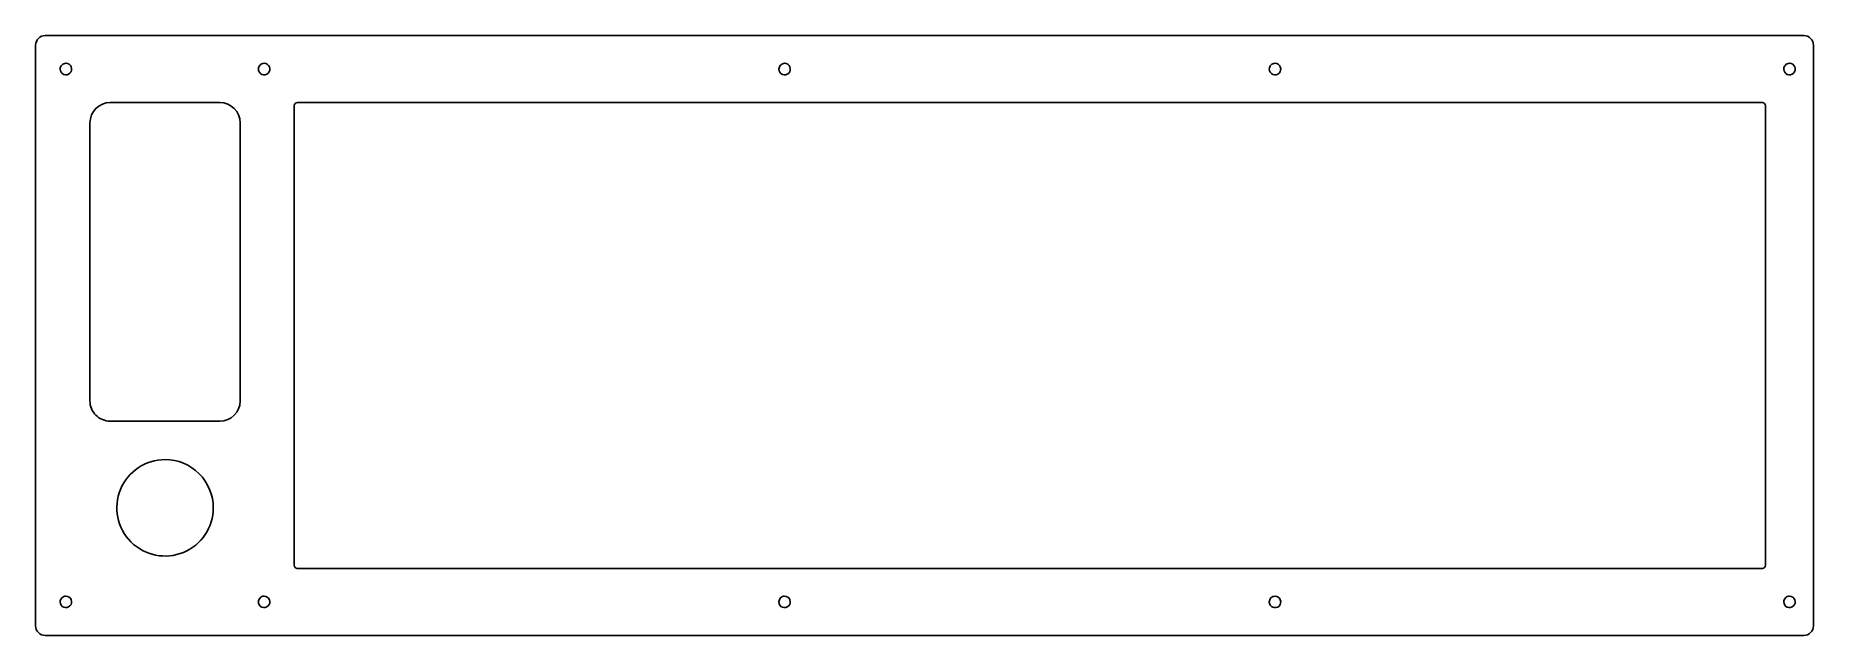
# Model space of a CAD drawing. Extents: x 2 to 297, y 195 to 295.
import ezdxf

# ---------------------------------------------------------------- set-up
doc = ezdxf.new("R2010")
doc.units = 0
doc.layers.add('Layer_1', color=7, linetype='CONTINUOUS')

msp = doc.modelspace()

# ---------------------------------------------------------------- linework, layer by layer
at = {"layer": 'Layer_1', "color": 3}
for p, q in [((2.25958, 293.162), (2.24958, 196.8487)), ((93.69605, 294.7495), (3.84724, 294.7495)), ((139.45768, 294.7495), (93.69605, 294.7495)), ((196.38932, 294.7495), (139.45768, 294.7495)), ((242.24879, 294.7495), (196.38932, 294.7495)), ((295.41753, 294.7495), (242.24879, 294.7495)), ((297.00503, 196.8487), (297.00503, 293.162)), ((7.286366, 290.141856), (7.286366, 290.141856)), ((40.143162, 290.142364), (40.143162, 290.142364)), ((126.4373, 290.1419), (126.4373, 290.1419)), ((207.74217, 290.1419), (207.74217, 290.1419)), ((293.0353, 290.1419), (293.0353, 290.1419)), ((32.795633, 283.633937), (14.642481, 283.633937)), ((45.12421, 283.1056), (45.11521, 206.9056)), ((84.16817, 283.6348), (45.65344, 283.6348)), ((84.69807, 283.6348), (84.16817, 283.6348)), ((186.8616, 283.6348), (84.69807, 283.6348)), ((187.39477, 283.6348), (186.8616, 283.6348)), ((248.60113, 283.6348), (187.39477, 283.6348)), ((249.13033, 283.6348), (248.60113, 283.6348)), ((288.53733, 283.6348), (249.13033, 283.6348)), ((289.06653, 206.9056), (289.06653, 283.1056)), ((11.266909, 280.290485), (11.261807, 234.151134)), ((14.636664, 230.807682), (14.636963, 230.807682)), ((14.636963, 230.807682), (32.795792, 230.807682)), ((23.717564, 224.429062), (23.717564, 224.429062)), ((45.64432, 206.3764), (45.64454, 206.3764)), ((45.64454, 206.3764), (83.639, 206.3764)), ((83.639, 206.3764), (84.16917, 206.3764)), ((84.16917, 206.3764), (186.32732, 206.3764)), ((186.32732, 206.3764), (186.85749, 206.3764)), ((186.85749, 206.3764), (248.06813, 206.3764)), ((248.06813, 206.3764), (248.60733, 206.3764)), ((248.60733, 206.3764), (288.53733, 206.3764)), ((7.28636, 201.7697), (7.28636, 201.7697)), ((40.143162, 201.770175), (40.143162, 201.770175)), ((126.43791, 201.7697), (126.43791, 201.7697)), ((207.74138, 201.7666), (207.74138, 201.7666)), ((293.0353, 201.7697), (293.0353, 201.7697)), ((3.83692, 195.2612), (3.83724, 195.2612)), ((3.83724, 195.2612), (90.52082, 195.2612)), ((90.52082, 195.2612), (136.27864, 195.2612)), ((136.27864, 195.2612), (193.20832, 195.2612)), ((193.20832, 195.2612), (239.10895, 195.2612)), ((239.10895, 195.2612), (295.41753, 195.2612))]:
    msp.add_line(p, q, dxfattribs=at)
for points in [[(3.84724, 294.7495), (2.970462, 294.7495), (2.259668, 294.038778), (2.25958, 293.162)], [(296.540062, 294.284532), (296.242348, 294.582246), (295.838561, 294.7495), (295.41753, 294.7495)], [(297.00503, 293.162), (297.00503, 293.583031), (296.837776, 293.986818), (296.540062, 294.284532)], [(6.336366, 289.191856), (6.336366, 289.443811), (6.436455, 289.685447), (6.614614, 289.863607)], [(6.922816, 288.31417), (6.567826, 288.461212), (6.336366, 288.807616), (6.336366, 289.191856)], [(6.614614, 289.863607), (6.792774, 290.041767), (7.03441, 290.141856), (7.286366, 290.141856)], [(7.286366, 290.141856), (7.670605, 290.141856), (8.017009, 289.910396), (8.164051, 289.555405)], [(8.164051, 289.555405), (8.311093, 289.200414), (8.229815, 288.791802), (7.958117, 288.520104)], [(39.193162, 289.192364), (39.193162, 289.444319), (39.293251, 289.685956), (39.471411, 289.864115)], [(39.779613, 288.314678), (39.424622, 288.46172), (39.193162, 288.808125), (39.193162, 289.192364)], [(39.471411, 289.864115), (39.64957, 290.042275), (39.891206, 290.142364), (40.143162, 290.142364)], [(40.143162, 290.142364), (40.527401, 290.142364), (40.873806, 289.910904), (41.020848, 289.555913)], [(41.020848, 289.555913), (41.167889, 289.200922), (41.086612, 288.79231), (40.814913, 288.520612)], [(125.4873, 289.1919), (125.4873, 289.716571), (125.912629, 290.1419), (126.4373, 290.1419)], [(126.073751, 288.314214), (125.71876, 288.461256), (125.4873, 288.807661), (125.4873, 289.1919)], [(126.4373, 290.1419), (126.821539, 290.1419), (127.167944, 289.91044), (127.314986, 289.555449)], [(127.314986, 289.555449), (127.462027, 289.200459), (127.38075, 288.791847), (127.109051, 288.520149)], [(206.79217, 289.1919), (206.79217, 289.443856), (206.892259, 289.685492), (207.070419, 289.863651)], [(207.378621, 288.314214), (207.02363, 288.461256), (206.79217, 288.807661), (206.79217, 289.1919)], [(207.070419, 289.863651), (207.248578, 290.041811), (207.490214, 290.1419), (207.74217, 290.1419)], [(207.74217, 290.1419), (208.126409, 290.1419), (208.472814, 289.91044), (208.619856, 289.555449)], [(208.619856, 289.555449), (208.766897, 289.200459), (208.68562, 288.791847), (208.413921, 288.520149)], [(292.0853, 289.1919), (292.0853, 289.443856), (292.185389, 289.685492), (292.363549, 289.863651)], [(292.671751, 288.314214), (292.31676, 288.461256), (292.0853, 288.807661), (292.0853, 289.1919)], [(292.363549, 289.863651), (292.541708, 290.041811), (292.783344, 290.1419), (293.0353, 290.1419)], [(293.0353, 290.1419), (293.419539, 290.1419), (293.765944, 289.91044), (293.912986, 289.555449)], [(293.912986, 289.555449), (294.060027, 289.200459), (293.97875, 288.791847), (293.707051, 288.520149)], [(7.958117, 288.520104), (7.686419, 288.248406), (7.277807, 288.167128), (6.922816, 288.31417)], [(40.814913, 288.520612), (40.543215, 288.248914), (40.134603, 288.167636), (39.779613, 288.314678)], [(127.109051, 288.520149), (126.837353, 288.24845), (126.428741, 288.167173), (126.073751, 288.314214)], [(208.413921, 288.520149), (208.142223, 288.24845), (207.733611, 288.167173), (207.378621, 288.314214)], [(293.707051, 288.520149), (293.435353, 288.24845), (293.026741, 288.167173), (292.671751, 288.314214)], [(14.642481, 283.633937), (12.778336, 283.633937), (11.267096, 282.137077), (11.266909, 280.290485)], [(36.171472, 280.290485), (36.171179, 282.137007), (34.659713, 283.633937), (32.795633, 283.633937)], [(45.65344, 283.6348), (45.361166, 283.634801), (45.124225, 283.397874), (45.12421, 283.1056)], [(288.911541, 283.479811), (288.812295, 283.579057), (288.677685, 283.634809), (288.53733, 283.6348)], [(289.06653, 283.1056), (289.066539, 283.245955), (289.010787, 283.380565), (288.911541, 283.479811)], [(36.170834, 234.151134), (36.170375, 249.530939), (36.174024, 264.91068), (36.171472, 280.290485)], [(11.261807, 234.151134), (11.261706, 233.264429), (11.617225, 232.414008), (12.250145, 231.786978)], [(32.795792, 230.807682), (34.659873, 230.807682), (36.170892, 232.304612), (36.170834, 234.151134)], [(12.250145, 231.786978), (12.883065, 231.159948), (13.74153, 230.807681), (14.636664, 230.807682)], [(23.717564, 224.429062), (20.481866, 224.429062), (17.564776, 222.479925), (16.326528, 219.490529)], [(29.374418, 222.085916), (27.874127, 223.586207), (25.839296, 224.429062), (23.717564, 224.429062)], [(31.717564, 216.429062), (31.717564, 218.550794), (30.874709, 220.585625), (29.374418, 222.085916)], [(16.326528, 219.490529), (15.08828, 216.501134), (15.772726, 213.060192), (18.06071, 210.772208)], [(26.779031, 209.038026), (29.768427, 210.276274), (31.717564, 213.193364), (31.717564, 216.429062)], [(18.06071, 210.772208), (20.348694, 208.484224), (23.789636, 207.799778), (26.779031, 209.038026)], [(45.11521, 206.9056), (45.115185, 206.765255), (45.170919, 206.63065), (45.27015, 206.531403)], [(45.27015, 206.531403), (45.36938, 206.432156), (45.503975, 206.376399), (45.64432, 206.3764)], [(288.53733, 206.3764), (288.677685, 206.376391), (288.812295, 206.432143), (288.911541, 206.531389)], [(288.911541, 206.531389), (289.010787, 206.630635), (289.066539, 206.765245), (289.06653, 206.9056)], [(6.33636, 200.8197), (6.33636, 201.071656), (6.436449, 201.313292), (6.614609, 201.491451)], [(6.922811, 199.942014), (6.56782, 200.089056), (6.33636, 200.435461), (6.33636, 200.8197)], [(6.614609, 201.491451), (6.792768, 201.669611), (7.034404, 201.7697), (7.28636, 201.7697)], [(7.28636, 201.7697), (7.670599, 201.7697), (8.017004, 201.53824), (8.164046, 201.183249)], [(8.164046, 201.183249), (8.311087, 200.828259), (8.22981, 200.419647), (7.958111, 200.147949)], [(39.193162, 200.820175), (39.193162, 201.072131), (39.293251, 201.313767), (39.471411, 201.491926)], [(39.779613, 199.942489), (39.424622, 200.089531), (39.193162, 200.435936), (39.193162, 200.820175)], [(39.471411, 201.491926), (39.64957, 201.670086), (39.891206, 201.770175), (40.143162, 201.770175)], [(40.143162, 201.770175), (40.527401, 201.770175), (40.873806, 201.538715), (41.020848, 201.183724)], [(41.020848, 201.183724), (41.167889, 200.828734), (41.086612, 200.420122), (40.814913, 200.148424)], [(125.48791, 200.8197), (125.48791, 201.071656), (125.587999, 201.313292), (125.766159, 201.491451)], [(126.074361, 199.942014), (125.71937, 200.089056), (125.48791, 200.435461), (125.48791, 200.8197)], [(125.766159, 201.491451), (125.944318, 201.669611), (126.185954, 201.7697), (126.43791, 201.7697)], [(126.43791, 201.7697), (126.822149, 201.7697), (127.168554, 201.53824), (127.315596, 201.183249)], [(127.315596, 201.183249), (127.462637, 200.828259), (127.38136, 200.419647), (127.109661, 200.147949)], [(206.79138, 200.8166), (206.79138, 201.068556), (206.891469, 201.310192), (207.069629, 201.488351)], [(207.377831, 199.938914), (207.02284, 200.085956), (206.79138, 200.432361), (206.79138, 200.8166)], [(207.069629, 201.488351), (207.247788, 201.666511), (207.489424, 201.7666), (207.74138, 201.7666)], [(207.74138, 201.7666), (208.125619, 201.7666), (208.472024, 201.53514), (208.619066, 201.180149)], [(208.619066, 201.180149), (208.766107, 200.825159), (208.68483, 200.416547), (208.413131, 200.144849)], [(292.0853, 200.8197), (292.0853, 201.071656), (292.185389, 201.313292), (292.363549, 201.491451)], [(292.671751, 199.942014), (292.31676, 200.089056), (292.0853, 200.435461), (292.0853, 200.8197)], [(292.363549, 201.491451), (292.541708, 201.669611), (292.783344, 201.7697), (293.0353, 201.7697)], [(293.0353, 201.7697), (293.419539, 201.7697), (293.765944, 201.53824), (293.912986, 201.183249)], [(293.912986, 201.183249), (294.060027, 200.828259), (293.97875, 200.419647), (293.707051, 200.147949)], [(7.958111, 200.147949), (7.686413, 199.87625), (7.277801, 199.794973), (6.922811, 199.942014)], [(40.814913, 200.148424), (40.543215, 199.876725), (40.134603, 199.795448), (39.779613, 199.942489)], [(127.109661, 200.147949), (126.837963, 199.87625), (126.429351, 199.794973), (126.074361, 199.942014)], [(208.413131, 200.144849), (208.141433, 199.87315), (207.732821, 199.791873), (207.377831, 199.938914)], [(293.707051, 200.147949), (293.435353, 199.87625), (293.026741, 199.794973), (292.671751, 199.942014)], [(2.24958, 196.8487), (2.249538, 196.427684), (2.416756, 196.023896), (2.714445, 195.726178)], [(2.714445, 195.726178), (3.012133, 195.428459), (3.415904, 195.2612), (3.83692, 195.2612)], [(295.41753, 195.2612), (295.838561, 195.2612), (296.242348, 195.428454), (296.540062, 195.726168)], [(296.540062, 195.726168), (296.837776, 196.023882), (297.00503, 196.427669), (297.00503, 196.8487)]]:
    msp.add_open_spline(points, degree=3, dxfattribs=at)

doc.saveas('drawing.dxf')
